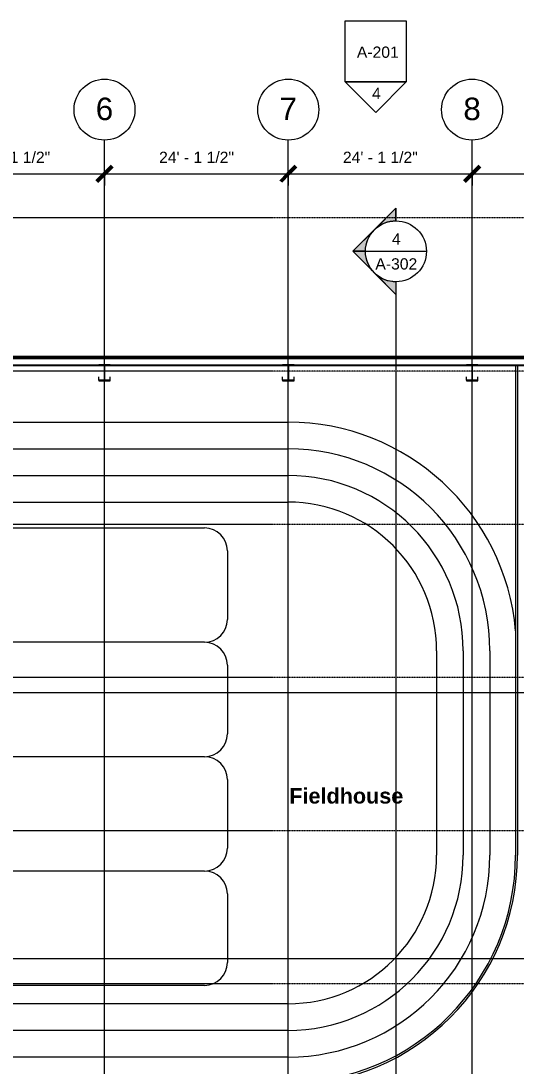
# Model space of a CAD drawing. Header units: inches. Extents: x 21753 to 28474, y -23238 to -20311.
# Drawn here: x 23823 to 24603, y -22238 to -20592 of the extents above; entities that cross this region are included whole.
import ezdxf

# ---------------------------------------------------------------- set-up
doc = ezdxf.new("R2010")
doc.units = ezdxf.units.IN
doc.header["$MEASUREMENT"] = 0
doc.linetypes.add('Grid Line 1_2_', pattern=[0.875, 0.5, -0.125, 0.125, -0.125])
for name, color, linetype, lineweight in [('A-ANNO-DIMS', 211, 'Continuous', 9), ('A-ANNO-DIMS-192', 211, 'Continuous', 9), ('A-FLOR-HRAL', 11, 'Continuous', 9), ('A-FLOR-OTLN', 90, 'Continuous', 9), ('A-WALL', 113, 'Continuous', 9), ('A-WALL-PATT', 111, 'Continuous', 25), ('G-ANNO-SYMB', 111, 'Continuous', 9), ('L-SITE-WALL', 31, 'Continuous', 9), ('M-AREA-IDEN', 171, 'Continuous', 9), ('S-COLS', 52, 'Continuous', 9), ('S-GRID', 1, 'Continuous', 9), ('S-GRID-IDEN', 1, 'Continuous', 9)]:
    doc.layers.add(name, color=color, linetype=linetype, lineweight=lineweight)
doc.styles.add('Arial', font='arial.ttf', dxfattribs={"height": 35.407186})
doc.styles.add('Arial_1', font='arial.ttf', dxfattribs={"height": 17.703593})
doc.styles.add('Arial_B_1', font='arialbd.ttf', dxfattribs={"height": 24.354149})
doc.dimstyles.new('Linear_-_3_32__Arial', dxfattribs={"dimscale": 12, "dimtxt": 18, "dimasz": 2, "dimexe": 1.5, "dimexo": 1, "dimgap": 1, "dimtad": 1, "dimrnd": 0.25, "dimzin": 1, "dimdsep": 46, "dimlunit": 4, "dimtxsty": 'Arial_1', "dimblk1": 'OBLIQUE', "dimblk2": 'OBLIQUE', "dimsah": 1, "dimcen": 0.09, "dimdle": 1.5, "dimazin": 0, "dimtfac": 1, "dimtdec": 4, "dimtix": 1, "dimtmove": 0, "dimatfit": 3, "dimfxl": 1, "dimtvp": 1, "dimtfill": 1, "dimfrac": 2, "dimtolj": 1, "dimtzin": 0, "dimarcsym": 2})
pattern_1 = [(45, (0, 0), (-19.00703, 19.00703), []), (45, (0, 28.8), (-19.00703, 19.00703), [])]

# ---------------------------------------------------------------- blocks, each defined once
blk = doc.blocks.new('Top Rail Type - Top Rail_Internal_-939601-First Floor Plan')
at = {"layer": 'A-FLOR-HRAL'}
for p, q in [((24601.9, -21134.6), (24601.9, -21906.1)), ((24604.9, -21134.6), (24604.9, -21906.1)), ((23084.4, -21165.6), (23087.4, -21165.6)), ((23084.4, -21254.6), (23084.4, -21165.6)), ((23087.4, -21256.6), (23087.4, -21165.6)), ((22871.7, -21906.1), (22871.7, -21584.1)), ((22874.8, -21906.1), (22874.8, -21584.1)), ((24243.4, -22264.5), (23233.3, -22264.5)), ((24243.4, -22267.6), (23233.3, -22267.6))]:
    blk.add_line(p, q, dxfattribs=at)
for centre, radius, start, end in [((23233.3, -21584.1), 361.5, 114.3202, 180), ((23233.3, -21584.1), 358.5, 114.0064, 180), ((23233.3, -21906.1), 361.5, 180, 270), ((23233.3, -21906.1), 358.5, 180, 270), ((24243.4, -21906.1), 358.5, 270, 0), ((24243.4, -21906.1), 361.5, 270, 0)]:
    blk.add_arc(centre, radius, start, end, dxfattribs=at)
blk = doc.blocks.new('Grid - Grid Head - Circle-14747-First Floor Plan')
at = {"layer": 'S-GRID-IDEN'}
blk.add_circle((0, 0), 0.25, dxfattribs=at)
blk = doc.blocks.new('DIMBLOCK5-First Floor Plan')
at = {"layer": 'A-ANNO-DIMS-192', "lineweight": 50}
for p, q in [((23664.9, -20833.2), (23676.9, -20821.2)), ((23954.4, -20833.2), (23966.4, -20821.2)), ((23664.9, -20833.2), (23652.9, -20845.2)), ((23954.4, -20833.2), (23942.4, -20845.2))]:
    blk.add_line(p, q, dxfattribs=at)
at = {"layer": 'A-ANNO-DIMS-192'}
for p, q in [((23664.9, -20828.2), (23664.9, -20851.2)), ((23664.9, -20833.2), (23664.9, -20828.2)), ((23664.9, -20833.2), (23954.4, -20833.2)), ((23954.4, -20828.2), (23954.4, -20851.2)), ((23954.4, -20833.2), (23954.4, -20828.2))]:
    blk.add_line(p, q, dxfattribs=at)
at = {"layer": 'A-ANNO-DIMS-192', "color": 0, "insert": (23750.9, -20798.2), "char_height": 17.704, "width": 140.898, "attachment_point": 1, "line_spacing_factor": 0.938532, "style": 'Arial_1', "bg_fill": 3, "box_fill_scale": 1.25, "bg_fill_color": 0, "bg_fill_transparency": 0}
blk.add_mtext('24\' - 1 1/2"', dxfattribs=at)
blk = doc.blocks.new('_Oblique')
at = {"color": 0, "linetype": 'ByBlock', "lineweight": -2}
blk.add_line((-0.5, -0.5), (0.5, 0.5), dxfattribs=at)
blk = doc.blocks.new('DIMBLOCK6-First Floor Plan')
at = {"layer": 'A-ANNO-DIMS-192', "lineweight": 50}
for p, q in [((23954.4, -20833.2), (23966.4, -20821.2)), ((24243.9, -20833.2), (24255.9, -20821.2)), ((23954.4, -20833.2), (23942.4, -20845.2)), ((24243.9, -20833.2), (24231.9, -20845.2))]:
    blk.add_line(p, q, dxfattribs=at)
at = {"layer": 'A-ANNO-DIMS-192'}
for p, q in [((23954.4, -20828.2), (23954.4, -20851.2)), ((23954.4, -20833.2), (23954.4, -20828.2)), ((23954.4, -20833.2), (24243.9, -20833.2)), ((24243.9, -20828.2), (24243.9, -20851.2)), ((24243.9, -20833.2), (24243.9, -20828.2))]:
    blk.add_line(p, q, dxfattribs=at)
at = {"layer": 'A-ANNO-DIMS-192', "color": 0, "insert": (24040.4, -20798.2), "char_height": 17.704, "width": 140.898, "attachment_point": 1, "line_spacing_factor": 0.938532, "style": 'Arial_1', "bg_fill": 3, "box_fill_scale": 1.25, "bg_fill_color": 0, "bg_fill_transparency": 0}
blk.add_mtext('24\' - 1 1/2"', dxfattribs=at)
blk = doc.blocks.new('DIMBLOCK7-First Floor Plan')
at = {"layer": 'A-ANNO-DIMS-192', "lineweight": 50}
for p, q in [((24243.9, -20833.2), (24255.9, -20821.2)), ((24533.4, -20833.2), (24545.4, -20821.2)), ((24243.9, -20833.2), (24231.9, -20845.2)), ((24533.4, -20833.2), (24521.4, -20845.2))]:
    blk.add_line(p, q, dxfattribs=at)
at = {"layer": 'A-ANNO-DIMS-192'}
for p, q in [((24243.9, -20828.2), (24243.9, -20851.2)), ((24243.9, -20833.2), (24243.9, -20828.2)), ((24243.9, -20833.2), (24533.4, -20833.2)), ((24533.4, -20828.2), (24533.4, -20851.2)), ((24533.4, -20833.2), (24533.4, -20828.2))]:
    blk.add_line(p, q, dxfattribs=at)
at = {"layer": 'A-ANNO-DIMS-192', "color": 0, "insert": (24329.9, -20798.2), "char_height": 17.704, "width": 140.898, "attachment_point": 1, "line_spacing_factor": 0.938532, "style": 'Arial_1', "bg_fill": 3, "box_fill_scale": 1.25, "bg_fill_color": 0, "bg_fill_transparency": 0}
blk.add_mtext('24\' - 1 1/2"', dxfattribs=at)
blk = doc.blocks.new('DIMBLOCK8-First Floor Plan')
at = {"layer": 'A-ANNO-DIMS-192', "lineweight": 50}
for p, q in [((24533.4, -20833.2), (24545.4, -20821.2)), ((24822.9, -20833.2), (24834.9, -20821.2)), ((24533.4, -20833.2), (24521.4, -20845.2)), ((24822.9, -20833.2), (24810.9, -20845.2))]:
    blk.add_line(p, q, dxfattribs=at)
at = {"layer": 'A-ANNO-DIMS-192'}
for p, q in [((24533.4, -20828.2), (24533.4, -20851.2)), ((24533.4, -20833.2), (24533.4, -20828.2)), ((24533.4, -20833.2), (24822.9, -20833.2)), ((24822.9, -20828.2), (24822.9, -20851.2)), ((24822.9, -20833.2), (24822.9, -20828.2))]:
    blk.add_line(p, q, dxfattribs=at)
at = {"layer": 'A-ANNO-DIMS-192', "color": 0, "insert": (24619.4, -20798.2), "char_height": 17.704, "width": 140.898, "attachment_point": 1, "line_spacing_factor": 0.938532, "style": 'Arial_1', "bg_fill": 3, "box_fill_scale": 1.25, "bg_fill_color": 0, "bg_fill_transparency": 0}
blk.add_mtext('24\' - 1 1/2"', dxfattribs=at)
blk = doc.blocks.new('Elevation - Detail Number-93309-First Floor Plan')
at = {"layer": 'G-ANNO-SYMB'}
for p, q in [((-0.25, -0.25), (-0.25, 0.25)), ((-0.25, 0.25), (0.25, 0.25)), ((0.25, 0.25), (0.25, -0.25)), ((0.25, -0.25), (-0.25, -0.25))]:
    blk.add_line(p, q, dxfattribs=at)
blk = doc.blocks.new('Elevation - Detail Number-93036-First Floor Plan')
at = {"layer": 'G-ANNO-SYMB'}
for p, q in [((0, 0.25), (-0.25, 0)), ((0.25, 0), (0, 0.25)), ((-0.25, 0), (0.25, 0))]:
    blk.add_line(p, q, dxfattribs=at)
blk = doc.blocks.new('Section - Section Head - Filled-1526-First Floor Plan')
at = {"layer": 'G-ANNO-SYMB'}
h = blk.add_hatch(color=256, dxfattribs=at)
edge = h.paths.add_edge_path(flags=0)
edge.add_line((-0.4268, 0.1768), (-0.25, 0.3536))
edge.add_line((-0.25, 0.3536), (-0.25, 0.25))
edge.add_arc((-0.25, 0), 0.25, 90, 135)
h = blk.add_hatch(color=256, dxfattribs=at)
edge = h.paths.add_edge_path(flags=0)
edge.add_arc((-0.25, 0), 0.25, 45, 90)
edge.add_line((-0.25, 0.25), (-0.25, 0.3536))
edge.add_line((-0.25, 0.3536), (-0.0732, 0.1768))
h = blk.add_hatch(color=256, dxfattribs=at)
edge = h.paths.add_edge_path(flags=0)
edge.add_arc((-0.25, 0), 0.2503, 137.9216, 180)
edge.add_line((-0.5003, 0), (-0.6036, 0))
edge.add_line((-0.6036, 0), (-0.4358, 0.1678))
h = blk.add_hatch(color=256, dxfattribs=at)
edge = h.paths.add_edge_path(flags=0)
edge.add_line((-0.0642, 0.1678), (0.1036, 0))
edge.add_line((0.1036, 0), (0.0003, 0))
edge.add_arc((-0.25, 0), 0.2503, 0, 42.0784)
for p, q in [((-0.25, 0.3536), (-0.6036, 0)), ((-0.25, 0.3536), (-0.4268, 0.1768)), ((-0.25, 0.3536), (0.1036, 0)), ((-0.25, 0.25), (-0.25, 0.3536)), ((-0.0732, 0.1768), (-0.25, 0.3536)), ((-0.25, 0.3536), (-0.25, 0.25)), ((-0.4358, 0.1678), (-0.6036, 0)), ((0.1036, 0), (-0.0642, 0.1678)), ((-0.6036, 0), (-0.5003, 0)), ((0.0003, 0), (0.1036, 0)), ((-0.5, 0), (-0.6036, 0)), ((0, 0), (0.1036, 0))]:
    blk.add_line(p, q, dxfattribs=at)
for radius, start, end in [(0.25, 360, 180), (0.25, 90, 135), (0.25, 45, 90), (0.2503, 137.9216, 180), (0.2503, 0, 42.0784), (0.25, 180, 360)]:
    blk.add_arc((-0.25, 0), radius, start, end, dxfattribs=at)

msp = doc.modelspace()

# ---------------------------------------------------------------- hatches: boundary and pattern name
at = {"layer": 'A-WALL-PATT', "lineweight": 9}
h = msp.add_hatch(dxfattribs=at)
h.set_pattern_fill('FP_10', color=256, style=0, pattern_type=2)
h.set_pattern_definition([(0, (0, 0), (0, 24), []), (90, (0, 0), (-24, 1e-15), [])])
h.paths.add_polyline_path([(22801.255, -21123.803), (22801.255, -21122.803), (22780.525, -21122.803), (22780.525, -21123.803), (22781.525, -21123.803)], flags=0)
h.paths.add_polyline_path([(25981.015, -21123.803), (25981.015, -21122.803), (23030.515, -21122.803), (23030.515, -21123.803), (25811.035, -21123.803)], flags=0)
h.paths.add_polyline_path([(22811.255, -21123.803), (22844.515, -21123.803), (22844.515, -21122.803), (22811.255, -21122.803)], flags=0)
h.paths.add_polyline_path([(22922.515, -21123.803), (22922.515, -21122.803), (22916.515, -21122.803), (22916.515, -21123.803)], flags=0)
at = {"layer": 'S-COLS'}
h = msp.add_hatch(dxfattribs=at)
h.set_pattern_fill('FP_1', color=256, style=0, pattern_type=2)
h.set_pattern_definition(pattern_1)
h.paths.add_polyline_path([(23963.39, -21135.053), (23963.39, -21133.803), (23945.39, -21133.803), (23945.39, -21135.053)], flags=0)
h = msp.add_hatch(dxfattribs=at)
h.set_pattern_fill('FP_1', color=256, style=0, pattern_type=2)
h.set_pattern_definition(pattern_1)
h.paths.add_polyline_path([(23955.015, -21158.019), (23955.015, -21135.053), (23953.765, -21135.053), (23953.765, -21158.019)], flags=0)
h = msp.add_hatch(dxfattribs=at)
h.set_pattern_fill('FP_1', color=256, style=0, pattern_type=2)
h.set_pattern_definition(pattern_1)
h.paths.add_polyline_path([(24244.515, -21158.019), (24244.515, -21135.053), (24243.265, -21135.053), (24243.265, -21158.019)], flags=0)
h = msp.add_hatch(dxfattribs=at)
h.set_pattern_fill('FP_1', color=256, style=0, pattern_type=2)
h.set_pattern_definition(pattern_1)
h.paths.add_polyline_path([(24542.39, -21135.053), (24542.39, -21133.803), (24524.39, -21133.803), (24524.39, -21135.053)], flags=0)
h = msp.add_hatch(dxfattribs=at)
h.set_pattern_fill('FP_1', color=256, style=0, pattern_type=2)
h.set_pattern_definition(pattern_1)
h.paths.add_polyline_path([(24252.89, -21159.272), (24252.89, -21158.019), (24234.89, -21158.019), (24234.89, -21159.272)], flags=0)
h = msp.add_hatch(dxfattribs=at)
h.set_pattern_fill('FP_1', color=256, style=0, pattern_type=2)
h.set_pattern_definition(pattern_1)
h.paths.add_polyline_path([(24542.39, -21159.272), (24542.39, -21158.019), (24524.39, -21158.019), (24524.39, -21159.272)], flags=0)

# ---------------------------------------------------------------- linework, layer by layer
at = {"layer": 'A-FLOR-OTLN'}
for p, q in [((23233.255, -21224.06), (24243.39, -21224.06)), ((23233.255, -21266.06), (24243.39, -21266.06)), ((23233.255, -21308.06), (24243.39, -21308.06)), ((23233.255, -21350.06), (24243.39, -21350.06)), ((23418.159, -21390.777), (24111.933, -21390.777)), ((24147.933, -21426.777), (24147.933, -21534.862)), ((24111.933, -21570.862), (23418.159, -21570.862)), ((24477.39, -21584.06), (24477.39, -21906.06)), ((24519.39, -21584.06), (24519.39, -21906.06)), ((24561.39, -21584.06), (24561.39, -21906.06)), ((24147.933, -21606.862), (24147.933, -21714.947)), ((24111.933, -21750.947), (23418.159, -21750.947)), ((24147.933, -21786.947), (24147.933, -21895.033)), ((24111.933, -21931.033), (23418.159, -21931.033)), ((24147.933, -21967.033), (24147.933, -22075.118)), ((24111.933, -22111.118), (23418.159, -22111.118)), ((24243.39, -22140.06), (23233.255, -22140.06)), ((24243.39, -22182.06), (23233.255, -22182.06)), ((24243.39, -22224.06), (23233.255, -22224.06))]:
    msp.add_line(p, q, dxfattribs=at)
for centre, radius, start, end in [((24243.39, -21584.06), 360, 4.984833, 90), ((24243.39, -21584.06), 318, 0, 90), ((24243.39, -21584.06), 276, 0, 90), ((24243.39, -21584.06), 234, 0, 90), ((24111.933, -21426.777), 36, 0, 90), ((24111.933, -21534.862), 36, 270, 0), ((24111.933, -21606.862), 36, 0, 90), ((24111.933, -21714.947), 36, 270, 0), ((24111.933, -21786.947), 36, 0, 90), ((24111.933, -21895.033), 36, 270, 0), ((24243.39, -21906.06), 234, 270, 0), ((24243.39, -21906.06), 276, 270, 0), ((24243.39, -21906.06), 318, 270, 0), ((24111.933, -21967.033), 36, 0, 90), ((24111.933, -22075.118), 36, 270, 0)]:
    msp.add_arc(centre, radius, start, end, dxfattribs=at)
at = {"layer": 'A-WALL'}
for p, q in [((23030.515, -21122.803), (26286.255, -21122.803)), ((23030.515, -21123.803), (26285.255, -21123.803)), ((23030.515, -21133.803), (26275.255, -21133.803))]:
    msp.add_line(p, q, dxfattribs=at)
at = {"layer": 'G-ANNO-SYMB'}
for p, q in [((24365.424, -20955.077), (24461.424, -20955.077)), ((24413.424, -21003.077), (24413.424, -22908.84)), ((26316.226, -21650.523), (22005.487, -21650.523)), ((26316.226, -22069.388), (22005.487, -22069.388))]:
    msp.add_line(p, q, dxfattribs=at)
at = {"layer": 'L-SITE-WALL', "lineweight": 25}
for p, q in [((26287.755, -21121.303), (23030.515, -21121.303)), ((23030.515, -21134.553), (26274.505, -21134.553))]:
    msp.add_line(p, q, dxfattribs=at)
at = {"layer": 'S-COLS', "lineweight": 15}
for p, q in [((23945.39, -21133.803), (23945.39, -21135.053)), ((23963.39, -21133.803), (23945.39, -21133.803)), ((23945.39, -21135.053), (23963.39, -21135.053)), ((23953.765, -21135.053), (23953.765, -21158.019)), ((23955.015, -21135.053), (23953.765, -21135.053)), ((23955.015, -21158.019), (23955.015, -21135.053)), ((23963.39, -21135.053), (23963.39, -21133.803)), ((24234.89, -21133.803), (24234.89, -21135.053)), ((24252.89, -21133.803), (24234.89, -21133.803)), ((24234.89, -21135.053), (24252.89, -21135.053)), ((24243.265, -21135.053), (24243.265, -21158.019)), ((24244.515, -21135.053), (24243.265, -21135.053)), ((24244.515, -21158.019), (24244.515, -21135.053)), ((24252.89, -21135.053), (24252.89, -21133.803)), ((24524.39, -21133.803), (24524.39, -21135.053)), ((24542.39, -21133.803), (24524.39, -21133.803)), ((24524.39, -21135.053), (24542.39, -21135.053)), ((24532.765, -21135.053), (24532.765, -21158.019)), ((24534.015, -21135.053), (24532.765, -21135.053)), ((24534.015, -21158.019), (24534.015, -21135.053)), ((24542.39, -21135.053), (24542.39, -21133.803)), ((23945.39, -21158.019), (23945.39, -21159.272)), ((23963.39, -21158.019), (23945.39, -21158.019)), ((23945.39, -21159.272), (23963.39, -21159.272)), ((23953.765, -21158.019), (23955.015, -21158.019)), ((23963.39, -21159.272), (23963.39, -21158.019)), ((24234.89, -21158.019), (24234.89, -21159.272)), ((24252.89, -21158.019), (24234.89, -21158.019)), ((24234.89, -21159.272), (24252.89, -21159.272)), ((24243.265, -21158.019), (24244.515, -21158.019)), ((24252.89, -21159.272), (24252.89, -21158.019)), ((24524.39, -21158.019), (24524.39, -21159.272)), ((24542.39, -21158.019), (24524.39, -21158.019)), ((24524.39, -21159.272), (24542.39, -21159.272)), ((24532.765, -21158.019), (24534.015, -21158.019)), ((24542.39, -21159.272), (24542.39, -21158.019))]:
    msp.add_line(p, q, dxfattribs=at)
at = {"layer": 'S-COLS'}
for p, q in [((23945.39, -21158.019), (23945.39, -21152.549)), ((23963.39, -21158.019), (23963.39, -21152.549)), ((24234.89, -21158.019), (24234.89, -21152.549)), ((24252.89, -21158.019), (24252.89, -21152.549)), ((24524.39, -21158.019), (24524.39, -21152.549)), ((24542.39, -21158.019), (24542.39, -21152.549))]:
    msp.add_line(p, q, dxfattribs=at)
at = {"layer": 'S-GRID', "linetype": 'Grid Line 1_2_'}
for p, q in [((23954.39, -23081.576), (23954.39, -20779.921)), ((24243.89, -23081.576), (24243.89, -20779.921)), ((24533.39, -23081.576), (24533.39, -20779.921)), ((26376.857, -20902.553), (21994.798, -20902.553)), ((26376.857, -21143.803), (21994.798, -21143.803)), ((26376.857, -21385.053), (21994.798, -21385.053)), ((26376.857, -21626.303), (21994.798, -21626.303)), ((26376.857, -21867.553), (21994.798, -21867.553)), ((26376.857, -22108.803), (21994.798, -22108.803))]:
    msp.add_line(p, q, dxfattribs=at)

# ---------------------------------------------------------------- block references
at = {"layer": 'A-FLOR-HRAL'}
msp.add_blockref('Top Rail Type - Top Rail_Internal_-939601-First Floor Plan', (0, 0), dxfattribs=at)
at = {"layer": 'G-ANNO-SYMB', "xscale": 191.9999999999999, "yscale": 191.9999999999999, "zscale": 191.9999999999999}
msp.add_blockref('Elevation - Detail Number-93309-First Floor Plan', (24381.689, -20640.175), dxfattribs=at)
at = {"layer": 'G-ANNO-SYMB', "extrusion": (0, 0, -1), "xscale": 191.9999999999999, "yscale": 191.9999999999999, "zscale": 191.9999999999999}
for name, p, rotation in [('Elevation - Detail Number-93036-First Floor Plan', (-24381.689, -20688.175), 180), ('Section - Section Head - Filled-1526-First Floor Plan', (-24413.424, -21003.077), 270.0000000000003)]:
    msp.add_blockref(name, p, dxfattribs=dict(at, rotation=rotation))
at = {"layer": 'S-GRID-IDEN', "xscale": 191.9999999999999, "yscale": 191.9999999999999, "zscale": 191.9999999999999}
for p in [(23954.39, -20731.921), (24243.89, -20731.921), (24533.39, -20731.921)]:
    msp.add_blockref('Grid - Grid Head - Circle-14747-First Floor Plan', p, dxfattribs=at)

# ---------------------------------------------------------------- texts
at = {"layer": 'G-ANNO-SYMB', "attachment_point": 2, "line_spacing_factor": 0.938532, "style": 'Arial_1'}
for s, insert, char_height, width in [('4', (24414.039, -20926.739), 17.704, 16.416), ('A-302', (24414.039, -20966.011), 17.7036, 78.624)]:
    msp.add_mtext(s, dxfattribs=dict(at, insert=insert, char_height=char_height, width=width))
at = {"layer": 'M-AREA-IDEN', "insert": (24335.244, -21800.447), "char_height": 24.3541, "width": 208.512, "attachment_point": 2, "line_spacing_factor": 0.938532, "style": 'Arial_B_1'}
msp.add_mtext('Fieldhouse', dxfattribs=at)

# ---------------------------------------------------------------- next in the draw order: texts
at = {"layer": 'G-ANNO-SYMB', "attachment_point": 2, "line_spacing_factor": 0.938532, "style": 'Arial_1', "bg_fill": 3, "box_fill_scale": 1.25, "bg_fill_color": 0, "bg_fill_transparency": 0}
for s, insert, char_height, width in [('A-201', (24384.884, -20632.548), 17.7036, 78.624), ('4', (24382.725, -20697.552), 17.704, 16.416)]:
    msp.add_mtext(s, dxfattribs=dict(at, insert=insert, char_height=char_height, width=width))
at = {"layer": 'S-GRID-IDEN', "char_height": 35.407, "width": 32.832, "attachment_point": 2, "line_spacing_factor": 0.938532, "style": 'Arial', "bg_fill": 3, "box_fill_scale": 1.25, "bg_fill_color": 0, "bg_fill_transparency": 0}
for s, insert in [('6', (23954.381, -20713.047)), ('7', (24243.881, -20713.047)), ('8', (24533.381, -20713.047))]:
    msp.add_mtext(s, dxfattribs=dict(at, insert=insert))

# ---------------------------------------------------------------- next in the draw order: dimensions: what is measured, and where the dimension line sits
at = {"layer": 'A-ANNO-DIMS'}
dim = msp.add_linear_dim(base=(23954.39, -20833.158), p1=(23664.89, -20816.187), p2=(23954.39, -20816.187), dimstyle='Linear_-_3_32__Arial', override={"dimpost": '<>', "dimfxl": 289.5}, dxfattribs=at)
dim.commit()
dim.dimension.update_dxf_attribs({"geometry": 'DIMBLOCK5-First Floor Plan', "text_midpoint": (23809.64, -20812.004)})

# ---------------------------------------------------------------- next in the draw order: dimensions: what is measured, and where the dimension line sits
dim = msp.add_linear_dim(base=(24243.89, -20833.158), p1=(23954.39, -20816.187), p2=(24243.89, -20816.187), dimstyle='Linear_-_3_32__Arial', override={"dimpost": '<>', "dimfxl": 289.5}, dxfattribs=at)
dim.commit()
dim.dimension.update_dxf_attribs({"geometry": 'DIMBLOCK6-First Floor Plan', "text_midpoint": (24099.14, -20812.004)})

# ---------------------------------------------------------------- next in the draw order: dimensions: what is measured, and where the dimension line sits
dim = msp.add_linear_dim(base=(24533.39, -20833.158), p1=(24243.89, -20816.187), p2=(24533.39, -20816.187), dimstyle='Linear_-_3_32__Arial', override={"dimpost": '<>', "dimfxl": 289.5}, dxfattribs=at)
dim.commit()
dim.dimension.update_dxf_attribs({"geometry": 'DIMBLOCK7-First Floor Plan', "text_midpoint": (24388.64, -20812.004)})

# ---------------------------------------------------------------- next in the draw order: dimensions: what is measured, and where the dimension line sits
dim = msp.add_linear_dim(base=(24822.89, -20833.158), p1=(24533.39, -20816.187), p2=(24822.89, -20816.187), dimstyle='Linear_-_3_32__Arial', override={"dimpost": '<>', "dimfxl": 289.5}, dxfattribs=at)
dim.commit()
dim.dimension.update_dxf_attribs({"geometry": 'DIMBLOCK8-First Floor Plan', "text_midpoint": (24678.14, -20812.004)})

doc.saveas('drawing.dxf')
